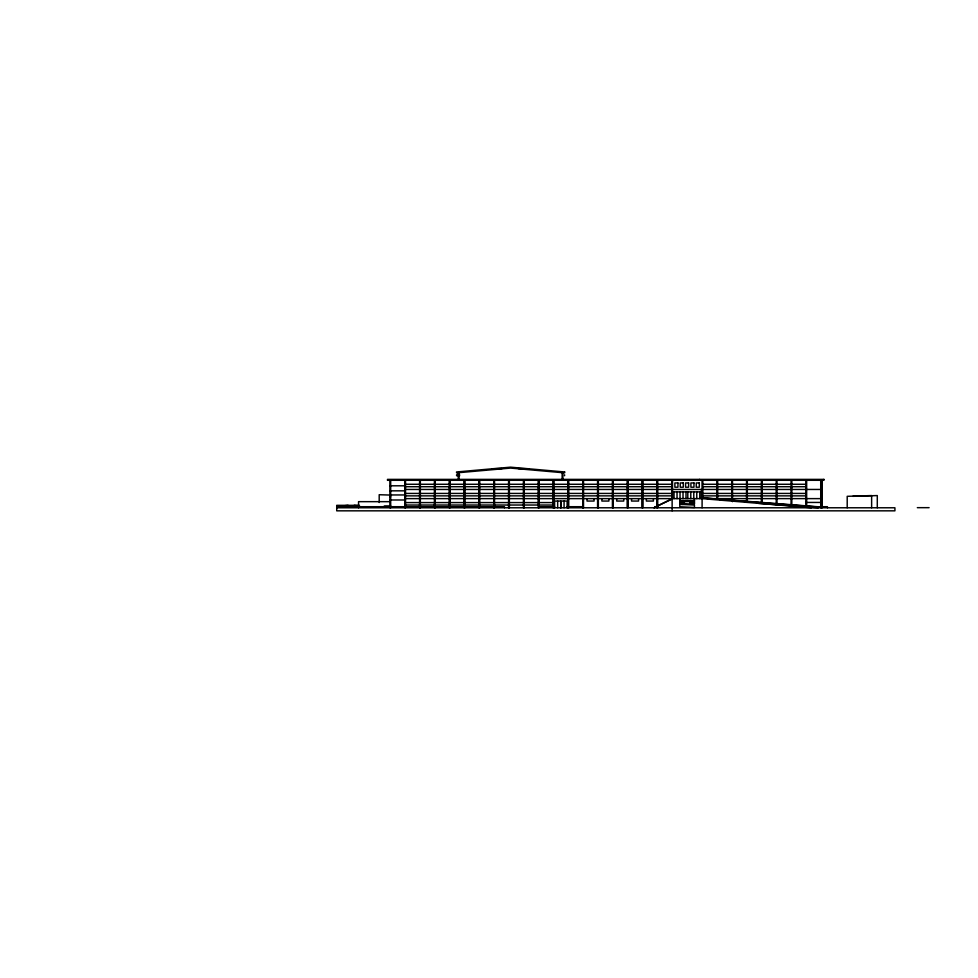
<?xml version="1.0" encoding="UTF-8"?>
<svg xmlns="http://www.w3.org/2000/svg" width="978" height="978" viewBox="0 0 978 978"><rect width="100%" height="100%" fill="white"/><g stroke="black" fill="none" stroke-linecap="round" stroke-linejoin="round"><path stroke-width="1.47" d="M821.483 480.296L821.483 507.778L821.544 507.02L702.118 497.863L702.082 507.778M821.483 507.007L817.975 507.007L817.975 507.778L758.036 503.303L758.097 502.521L702.118 497.826L702.057 498.621L811.385 507.778M702.131 497.802L702.057 498.621L702.057 480.296M758.036 503.303L758.109 502.484L818.036 506.995L817.975 507.778M653.817 507.778L672.13 498.621L702.815 498.621L702.815 480.296M852.865 496.323L877.29 495.565L877.29 507.778M502.117 468.572L492.325 468.792M518.206 468.572L528.853 468.792M459.648 474.807L456.604 474.807L456.604 475.711L459.648 475.711M405.515 484.269L419.586 484.269M420.344 484.269L434.415 484.269M435.186 484.269L449.257 484.269M450.014 484.269L464.085 484.269M464.856 484.269L478.914 484.269M479.685 484.269L493.756 484.269M494.513 484.269L508.584 484.269M509.355 484.269L523.426 484.269M524.184 484.269L538.255 484.269M539.012 484.269L553.083 484.269M553.854 484.269L567.925 484.269M568.683 484.269L582.754 484.269M583.511 484.269L597.582 484.269M598.353 484.269L612.424 484.269M613.182 484.269L627.253 484.269M628.023 484.269L642.081 484.269M642.852 484.269L656.923 484.269M657.681 484.269L671.752 484.269M702.815 484.269L716.886 484.269M717.656 484.269L731.727 484.269M732.485 484.269L746.556 484.269M747.314 484.269L761.385 484.269M762.155 484.269L776.226 484.269M776.984 484.269L791.055 484.269M791.825 484.269L805.884 484.269M389.916 485.797L405.136 485.797M405.515 486.714L419.586 486.714M420.344 486.714L434.415 486.714M435.186 486.714L449.257 486.714M450.014 486.714L464.085 486.714M464.856 486.714L478.914 486.714M479.685 486.714L493.756 486.714M494.513 486.714L508.584 486.714M509.355 486.714L523.426 486.714M524.184 486.714L538.255 486.714M539.012 486.714L553.083 486.714M553.854 486.714L567.925 486.714M568.683 486.714L582.754 486.714M583.511 486.714L597.582 486.714M598.353 486.714L612.424 486.714M613.182 486.714L627.253 486.714M628.023 486.714L642.081 486.714M642.852 486.714L656.923 486.714M657.681 486.714L671.752 486.714M702.815 486.714L716.886 486.714M717.656 486.714L731.727 486.714M732.485 486.714L746.556 486.714M747.314 486.714L761.385 486.714M762.155 486.714L776.226 486.714M776.984 486.714L791.055 486.714M791.825 486.714L805.884 486.714M405.515 489.452L419.586 489.452M420.344 489.452L434.415 489.452M435.186 489.452L449.257 489.452M450.014 489.452L464.085 489.452M464.856 489.452L478.914 489.452M479.685 489.452L493.756 489.452M494.513 489.452L508.584 489.452M509.355 489.452L523.426 489.452M524.184 489.452L538.255 489.452M539.012 489.452L553.083 489.452M553.854 489.452L567.925 489.452M568.683 489.452L582.754 489.452M583.511 489.452L597.582 489.452M598.353 489.452L612.424 489.452M613.182 489.452L627.253 489.452M628.023 489.452L642.081 489.452M642.852 489.452L656.923 489.452M657.681 489.452L671.752 489.452M672.522 489.452L701.299 489.452L701.299 498.621M702.057 489.452L821.483 489.452M389.916 490.834L405.136 490.834M672.522 491.897L701.299 491.897M405.515 493.425L419.586 493.425M420.344 493.425L434.415 493.425M435.186 493.425L449.257 493.425M450.014 493.425L464.085 493.425M464.856 493.425L478.914 493.425M479.685 493.425L493.756 493.425M494.513 493.425L508.584 493.425M509.355 493.425L523.426 493.425M524.184 493.425L538.255 493.425M539.012 493.425L553.083 493.425M553.854 493.425L567.925 493.425M568.683 493.425L582.754 493.425M583.511 493.425L597.582 493.425M598.353 493.425L612.424 493.425M613.182 493.425L627.253 493.425M628.023 493.425L642.081 493.425M642.852 493.425L656.923 493.425M657.681 493.425L671.752 493.425M702.815 493.425L716.886 493.425M717.656 493.425L731.727 493.425M732.485 493.425L746.556 493.425M747.314 493.425L761.385 493.425M762.155 493.425L776.226 493.425M776.984 493.425L791.055 493.425M791.825 493.425L805.884 493.425M389.916 494.954L405.136 494.954M405.515 495.87L419.586 495.87M420.344 495.87L434.415 495.87M435.186 495.87L449.257 495.87M450.014 495.87L464.085 495.87M464.856 495.87L478.914 495.87M479.685 495.87L493.756 495.87M494.513 495.87L508.584 495.87M509.355 495.87L523.426 495.87M524.184 495.87L538.255 495.87M539.012 495.87L553.083 495.87M553.854 495.87L567.925 495.87M568.683 495.87L582.754 495.87M583.511 495.87L597.582 495.87M598.353 495.87L612.424 495.87M613.182 495.87L627.253 495.87M628.023 495.87L642.081 495.87M642.852 495.87L656.923 495.87M657.681 495.87L671.752 495.87M702.815 495.87L716.886 495.87M717.656 495.87L731.727 495.87M732.485 495.87L746.556 495.87M747.314 495.87L761.385 495.87M762.155 495.87L776.226 495.87M776.984 495.87L791.055 495.87M791.825 495.87L805.884 495.87M389.916 496.787L390.687 496.787M405.515 498.621L419.586 498.621M420.344 498.621L434.415 498.621M435.186 498.621L449.257 498.621M450.014 498.621L464.085 498.621M464.856 498.621L478.914 498.621M479.685 498.621L493.756 498.621M494.513 498.621L508.584 498.621M509.355 498.621L523.426 498.621M524.184 498.621L538.255 498.621M539.012 498.621L553.083 498.621M553.854 498.621L567.925 498.621M568.683 498.621L582.754 498.621M583.511 498.621L597.582 498.621M598.353 498.621L612.424 498.621M613.182 498.621L627.253 498.621M628.023 498.621L642.081 498.621M642.852 498.621L656.923 498.621M657.681 498.621L671.752 498.621L671.752 480.296M707.045 498.621L821.483 498.621M672.13 499.073L654.734 507.313M389.916 499.99L405.136 499.99M679.796 500.687L694.441 500.687M679.796 500.834L684.368 500.834L684.368 503.279L679.796 503.279M694.441 500.834L689.869 500.834L689.869 503.425L694.441 503.67M390.246 501.665L358.547 501.665L358.547 507.778M684.013 501.555L689.649 501.555M679.796 502.215L684.368 502.215M689.869 502.215L694.441 502.215M805.884 502.435L821.483 502.435M405.515 502.582L419.586 502.582M420.344 502.582L434.415 502.582M435.186 502.582L449.257 502.582M450.014 502.582L464.085 502.582M464.856 502.582L478.914 502.582M479.685 502.582L493.756 502.582M494.513 502.582L508.584 502.582M509.355 502.582L523.426 502.582M524.184 502.582L538.255 502.582M539.012 502.582L553.083 502.582M405.515 505.027L419.586 505.027M420.344 505.027L434.415 505.027M435.186 505.027L449.257 505.027M450.014 505.027L464.085 505.027M464.856 505.027L478.914 505.027M479.685 505.027L493.756 505.027M494.513 505.027L508.584 505.027M509.355 505.027L523.426 505.027M524.184 505.027L538.255 505.027M539.012 505.027L553.083 505.027M359.513 505.333L336.725 505.333L336.725 510.834L894.919 510.834L894.919 507.778L336.725 507.778M390.687 505.944L384.574 505.944L382.74 507.313M336.725 506.702L504.44 506.702L504.44 507.778M539.012 506.702L554.612 506.702M567.13 506.702L582.754 506.702M657.632 506.702L654.734 506.702L654.734 507.778M821.483 506.702L827.412 506.702L827.412 507.778M917.327 507.668L929.1 507.668M391.408 495.1L379.195 494.721L379.195 502.509M708.109 499.086L711.128 499.306M720.199 500.002L723.219 500.235M732.29 500.932L736.825 501.286M757.987 502.9L761.018 503.132M771.593 503.951L774.625 504.183M783.696 504.88L786.715 505.113M797.302 505.919L800.322 506.152M809.393 506.849L812.412 507.081M871.63 507.778L871.63 495.565L847.205 496.323L847.205 507.778M822.253 480.296L822.253 507.778M820.725 480.296L820.725 507.778M806.654 480.296L806.654 506.249M805.884 480.296L805.884 506.249M791.825 480.296L791.825 504.721M791.055 480.296L791.055 504.721M776.984 480.296L776.984 504.721M776.226 480.296L776.226 504.721M762.155 480.296L762.155 503.193M761.385 480.296L761.385 503.193M747.314 480.296L747.314 501.665M746.556 480.296L746.556 501.665M732.485 480.296L732.485 501.665M731.727 480.296L731.727 500.137M717.656 480.296L717.656 498.621M716.886 480.296L716.886 498.621M699.612 479.379L699.612 480.296M699.771 491.897L699.771 498.621M696.776 491.897L696.776 498.621M694.441 498.621L694.441 504.073L679.796 503.621L679.796 498.621M693.781 491.897L693.781 498.621M690.786 491.897L690.786 498.621M687.803 491.897L687.803 498.621M686.018 491.897L686.018 498.621M683.023 491.897L683.023 498.621M680.028 491.897L680.028 498.621M677.033 491.897L677.033 498.621M674.038 491.897L674.038 498.621M672.522 480.296L672.522 498.621M672.13 480.296L672.13 510.834M657.681 480.296L657.681 507.778M657.302 480.296L657.302 507.778M656.923 480.296L656.923 507.778M653.402 498.621L653.402 501.054L646.372 501.054L646.372 498.621M642.852 480.296L642.852 507.778M642.473 480.296L642.473 507.778M642.081 480.296L642.081 507.778M638.573 498.621L638.573 501.054L631.531 501.054L631.531 498.621M628.023 480.296L628.023 507.778M627.631 480.296L627.631 507.778M627.253 480.296L627.253 507.778M623.732 498.621L623.732 501.054L616.702 501.054L616.702 498.621M613.182 480.296L613.182 507.778M612.803 480.296L612.803 507.778M612.424 480.296L612.424 507.778M608.903 498.621L608.903 501.054L601.873 501.054L601.873 498.621M598.353 480.296L598.353 507.778M597.974 480.296L597.974 507.778M597.582 480.296L597.582 507.778M594.074 498.621L594.074 501.054L587.032 501.054L587.032 498.621M583.511 480.296L583.511 507.778M583.132 480.296L583.132 507.778M582.754 480.296L582.754 507.778M568.683 480.296L568.683 507.778M568.304 480.296L568.304 507.778M567.925 480.296L567.925 507.778M567.13 507.778L567.13 501.054L561.017 501.054L561.017 507.778M564.587 474.807L564.587 475.711M564.074 501.054L564.074 507.778M562.9 480.296L562.9 472.667L562.142 472.667L562.142 480.296M560.712 507.778L560.712 501.054L554.612 501.054L554.612 507.778M557.668 501.054L557.668 507.778M553.854 480.296L553.854 507.778M553.475 480.296L553.475 507.778M553.083 480.296L553.083 507.778M539.012 480.296L539.012 507.778M538.634 480.296L538.634 507.778M538.255 480.296L538.255 507.778M524.184 480.296L524.184 507.778M523.805 480.296L523.805 507.778M523.426 480.296L523.426 507.778M509.355 480.296L509.355 507.778M508.963 480.296L508.963 507.778M508.584 480.296L508.584 507.778M494.513 480.296L494.513 507.778M494.134 480.296L494.134 507.778M493.756 480.296L493.756 507.778M479.685 480.296L479.685 507.778M479.306 480.296L479.306 507.778M478.914 480.296L478.914 507.778M464.856 480.296L464.856 507.778M464.464 480.296L464.464 507.778M464.085 480.296L464.085 507.778M459.049 480.296L459.049 472.667L458.279 472.667L458.279 480.296M450.014 480.296L450.014 507.778M449.635 480.296L449.635 507.778M449.257 480.296L449.257 507.778M435.186 480.296L435.186 507.778M434.807 480.296L434.807 507.778M434.415 480.296L434.415 507.778M420.344 480.296L420.344 507.778M419.965 480.296L419.965 507.778M419.586 480.296L419.586 507.778M405.515 480.296L405.515 507.778M405.136 480.296L405.136 506.482M404.758 480.296L404.758 507.778M390.687 480.296L390.687 507.778M389.916 480.296L389.916 507.778M354.207 505.333L359.109 505.846L359.109 506.971L343.535 506.971L343.535 505.846L348.095 505.333M564.648 471.971L564.575 472.875L510.589 468.083L456.616 472.875L456.53 471.971L510.516 467.166L564.648 471.971M823.928 479.379L387.484 479.379L387.484 480.296L823.928 480.296L823.928 479.379M677.937 482.949L674.881 482.949L674.881 487.215L677.937 487.215L677.937 482.949M683.28 482.949L680.223 482.949L680.223 487.215L683.28 487.215L683.28 482.949M688.622 482.949L685.566 482.949L685.566 487.215L688.622 487.215L688.622 482.949M693.964 482.949L690.908 482.949L690.908 487.215L693.964 487.215L693.964 482.949M699.307 482.949L696.25 482.949L696.25 487.215L699.307 487.215L699.307 482.949M682.889 504.489L679.796 504.489L679.796 506.738L694.441 507.496L694.441 505.076L682.889 504.489"/></g></svg>
